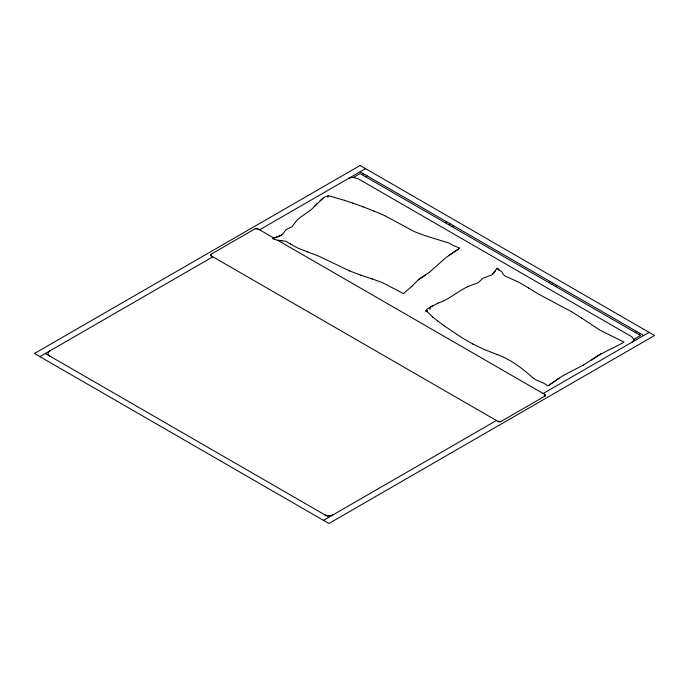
<?xml version="1.0" encoding="UTF-8"?>
<svg xmlns="http://www.w3.org/2000/svg" width="689" height="689" viewBox="0 0 689 689"><rect width="100%" height="100%" fill="white"/><g stroke="black" fill="none" stroke-linecap="round" stroke-linejoin="round"><path stroke-width="1.03" d="M344.595 200.378L327.938 195.555L328.085 196.778L325.854 196.598L324.373 197.209L320.075 200.68M327.99 196.778L327.981 195.719M467.323 286.831L478.278 282.671L482.748 278.287L491.843 274.902L497.096 268.279L501.945 271.888L502.789 273.817L504.951 275.953L519.179 282.404L528.489 287.95M495.253 271.259L492.463 274.308M323.003 198.268L314.546 206.373L317.336 203.298M314.546 206.373L311.514 209.439L299.655 217.845L296.391 220.876L292.041 226.741L285.961 229.661L282.257 234.673L280.07 235.784L274.007 238.136L258.289 229.058L255.223 228.731L210.972 254.275A1.766 1.016 0 0 0 210.972 255.714L211.023 255.748M429.273 272.353L418.309 279.768L412.134 286.099M554.49 381.448L549.159 385.073L563.068 375.6L583.419 365.075M554.438 381.491L558.934 378.08M429.316 272.327L445.628 257.867L459.735 248.1L453.328 245.534L449.409 243.183L425.621 235.862L414.537 231.702L384.72 215.648M412.048 286.168L403.409 293.583L382.257 282.533L372.189 278.924M458.478 249.091L449.099 255.188M549.116 385.099L547.686 385.943C543.268 381.637 536.602 381.637 532.227 377.271C521.788 367.857 510.377 359.339 497.062 354.49M467.297 286.874C457.263 291.723 448.78 299.637 437.946 303.117M418.249 279.829L425.578 275.023M601.084 353.612L583.471 365.041M433.08 317.362L427.869 312.263L425.656 310.928L427.645 310.911L426.379 309.938L427.232 308.913L438.066 303.065M591.705 360.097C601.488 352.432 613.391 348.496 623.958 342.063L599.938 330.186L581.628 318.034M429.152 307.768L433.338 305.425M39.902 356.644L212.849 256.799M259.589 229.807L365.532 168.641M353.405 177.443L360.08 173.594L640.529 335.509L633.854 339.358M48.781 355.472L50.03 356.196M361.949 174.67L363.508 173.766M365.377 176.651L366.936 175.747M445.146 222.702L446.705 221.806M448.573 224.683L450.132 223.787M452.001 226.664L453.56 225.759M548.599 282.43L550.158 281.534M552.027 284.411L553.586 283.515M555.455 286.391L557.013 285.487M635.232 332.442L636.791 331.547M325.492 515.234L327.206 515.501A6.614 3.815 0 0 0 333.597 514.511M638.66 334.423L640.219 333.528M323.468 520.359L496.407 420.514M543.147 393.522L649.098 332.356M210.972 255.714L498.276 421.59A1.766 1.016 0 0 0 500.774 421.59L545.016 396.046A1.766 1.016 0 0 0 545.016 394.608L277.848 240.349L272.448 238.678L281.723 234.94M427.559 310.851L425.656 310.928M282.059 240.539L277.848 240.349L285.754 241.253L290.525 244.027M360.657 275.126L372.318 278.967M344.457 200.335L352.914 203.134M352.785 203.083L363.051 206.812M307.199 251.752L318.327 255.981L349.556 270.889M349.435 270.837L360.786 275.178M472.852 344.026L484.427 349.564L497.182 354.542M362.922 206.76L374.024 211.092M307.328 251.804L297.407 247.876L290.413 243.966M373.894 211.041L384.841 215.709M497.777 421.298L500.774 421.59M211.601 256.075L211.023 255.326L211.566 254.62L210.972 254.275M324.243 514.511L325.656 515.139M528.377 287.89L538.505 294.125L571.612 311.729M360.08 171.794L643.647 335.509M443.923 325.639L462.276 337.92L472.964 344.087M258.22 229.024L257.72 228.731A1.766 1.016 0 0 0 255.223 228.731M545.016 396.046L544.431 395.701L544.973 394.995L544.517 394.315M45.353 353.491L328.92 517.206M571.5 311.661L581.731 318.103M497.096 268.279L498.853 269.985L498.483 269.175M437.403 320.738L444.017 325.708M432.985 317.293L437.498 320.807M48.962 355.378L48.316 354.482A6.614 3.815 0 0 1 50.03 350.796M348.393 178.537A6.614 3.815 0 0 1 353.069 177.417L357.746 178.537L631.959 336.852L633.897 339.556A6.606 3.815 0 0 1 631.959 342.252M557.263 374.42L557.263 374.42M360.08 165.498L34.45 353.491L328.92 523.502L654.55 335.509L360.08 165.498M430.169 308.853L429.643 308.827L430.169 308.853"/></g></svg>
